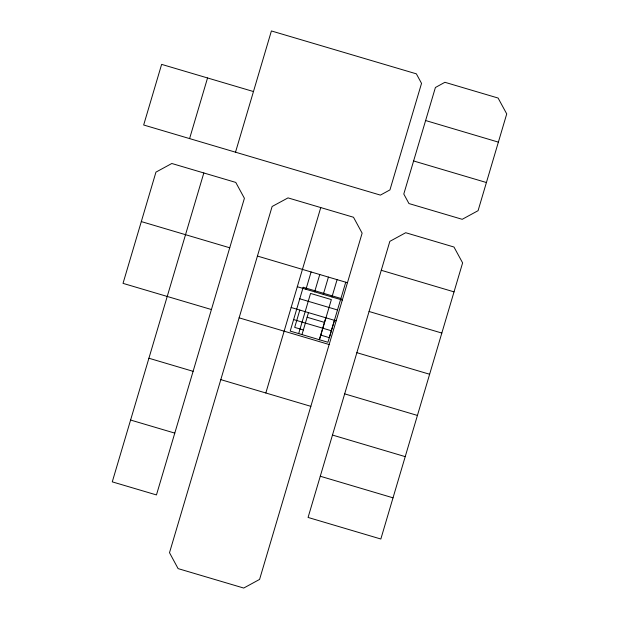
<?xml version="1.0" encoding="UTF-8"?>
<svg xmlns="http://www.w3.org/2000/svg" width="619" height="619" viewBox="0 0 619 619"><rect width="100%" height="100%" fill="white"/><g stroke="black" fill="none" stroke-linecap="round" stroke-linejoin="round"><path stroke-width="0.93" d="M253.465 91.542L161.629 64.376L143.67 124.999L189.592 138.594L207.551 77.955M203.829 172.956L112.271 481.861L156.46 494.929L244.404 198.289L235.769 182.419L171.811 163.493L155.949 172.128L123.026 283.37L211.427 309.539M235.514 152.197L271.401 30.95L416.363 73.839L421.531 83.379L389.947 189.901L380.414 195.109L189.592 138.594M239.12 317.841L272.12 206.491L288.021 197.887L353.495 217.254L362.13 233.154L259.585 579.415L243.724 588.05L178.102 568.613L169.505 552.705L239.12 317.841L329.146 344.52M299.82 310.073L294.69 327.397L303.349 329.958M305.972 289.282L311.102 271.958M298.675 333.595L310.568 293.429L331.358 299.581L319.466 339.754M301.987 334.577L308.479 312.634M314.638 291.851L319.768 274.526M323.296 294.412L328.426 277.088M319.311 339.707L325.803 317.764M331.962 296.981L337.084 279.656M334.469 320.333L329.339 337.657L320.673 335.088M340.62 299.542L345.75 282.218M393.019 497.823L380.84 539.017L308.076 517.445L389.838 241.356L405.708 232.721L453.975 247.027L462.617 262.889L393.019 497.823L320.278 476.243M265.83 392.98L320.758 207.566M425.617 120.527L403.789 194.026L408.958 203.558L462.215 219.312L478.077 210.677L506.729 113.911L498.094 98.042L444.906 82.296L435.405 87.496L425.617 120.527L498.372 142.13M413.6 160.955L486.418 182.528M381.273 270.294L454.029 291.866M141.31 221.587L229.734 247.786M257.411 256.057L347.445 282.721M297.306 286.721L342.315 300.045M369.063 311.489L441.834 333.061M299.774 298.791L337.494 309.964M291.154 307.504L336.163 320.835M307.117 317.253L324.433 322.383M293.615 319.582L331.343 330.747M356.877 352.675L429.625 374.255M344.675 393.87L417.438 415.442M148.908 358.239L193.097 371.323M220.805 379.625L310.854 406.343M332.48 435.064L405.236 456.636M130.586 420.038L174.775 433.107M303.178 287.278L290.21 331.088L327.931 342.261L340.907 298.451L303.178 287.278"/></g></svg>
